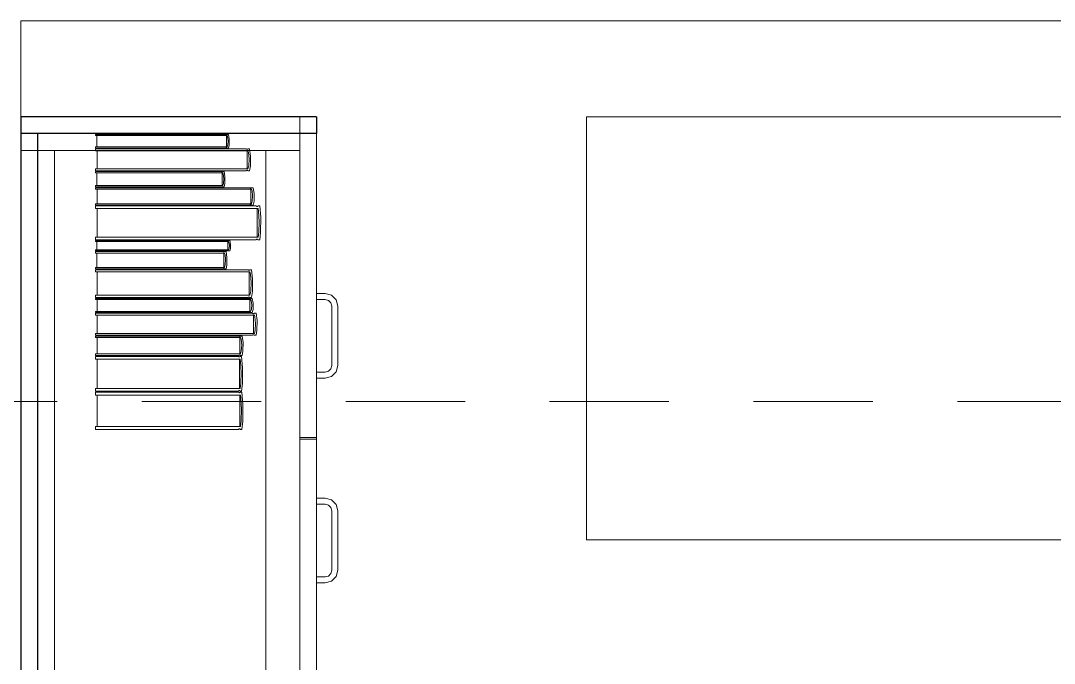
# Model space of a CAD drawing. Header units: inches. Extents: x -38 to 5698, y -33 to 92.
# Drawn here: x 104.82 to 106.042, y 16.59 to 17.35 of the extents above; entities that cross this region are included whole.
import ezdxf

# ---------------------------------------------------------------- set-up
doc = ezdxf.new("R2010")
doc.units = ezdxf.units.IN
doc.header["$MEASUREMENT"] = 0
doc.set_wipeout_variables(frame=1)
doc.linetypes.add('Hidden Line', pattern=[0.195611, 0.141111, -0.0545])
doc.linetypes.add('Wipeout_Contour', pattern=[1, 0, -1])
for name, color, linetype in [('02 _ ARQ _ ZON _ Espacio.3D', 7, 'Continuous'), ('08 _ STR _ EXT _ 09 Vigas', 7, 'Continuous'), ('Interior - Mobiliario', 7, 'Continuous')]:
    doc.layers.add(name, color=color, linetype=linetype)

msp = doc.modelspace()

# ---------------------------------------------------------------- linework, layer by layer
at = {"layer": '02 _ ARQ _ ZON _ Espacio.3D', "color": 254, "linetype": 'Continuous', "lineweight": 0, "flags": 128}
msp.add_lwpolyline([(104.8201, 17.35), (104.8201, 6.45), (117.6487, 6.4499), (117.6487, 7.7), (117.7931, 7.7), (117.793, 6.45), (122.1232, 6.45), (122.1232, 7.7), (122.57, 7.7), (122.57, 16.9), (122.57, 17.4), (116.67, 17.4), (116.67, 16.9), (116.07, 16.9), (116.07, 16.2999), (115.57, 16.2999), (115.57, 17.4), (112.57, 17.4), (112.57, 16.0999), (108.57, 16.0998), (108.57, 17.35)], close=True, dxfattribs=at)
at = {"layer": 'Interior - Mobiliario', "color": 175, "linetype": 'Continuous', "lineweight": 13}
for p, q in [((104.8401, 17.2165), (104.8401, 15.7565)), ((105.1501, 17.2165), (104.8401, 17.2165)), ((105.1501, 15.7565), (105.1501, 17.2165)), ((105.0642, 17.2007), (104.9087, 17.2007)), ((104.9087, 17.2007), (104.9087, 17.1994)), ((104.9087, 17.1994), (105.0623, 17.1994)), ((105.0867, 17.1984), (104.9087, 17.1984)), ((104.9087, 17.1984), (104.9087, 17.1963)), ((105.0623, 17.1994), (105.0625, 17.1995)), ((105.0625, 17.1995), (105.0627, 17.1996)), ((105.0627, 17.1996), (105.0629, 17.1996)), ((105.0629, 17.1996), (105.0631, 17.1997)), ((105.0631, 17.1997), (105.0634, 17.1997)), ((105.0634, 17.1997), (105.0636, 17.1996)), ((105.0636, 17.1996), (105.0638, 17.1996)), ((105.0638, 17.1996), (105.064, 17.1995)), ((105.064, 17.1995), (105.0641, 17.1994)), ((105.0641, 17.1994), (105.0658, 17.1994)), ((105.0649, 17.2031), (105.0642, 17.2007)), ((105.0653, 17.2081), (105.0649, 17.2031)), ((105.0658, 17.1994), (105.0667, 17.2029)), ((105.0667, 17.2029), (105.0668, 17.2101)), ((105.0868, 17.1983), (105.0867, 17.1984)), ((105.0871, 17.1981), (105.0868, 17.1983)), ((105.0887, 17.1984), (105.0886, 17.1983)), ((105.0907, 17.1984), (105.0887, 17.1984)), ((105.0919, 17.1898), (105.0907, 17.1984)), ((104.8601, 15.7765), (104.8601, 17.1965)), ((105.1101, 17.1965), (104.8601, 17.1965)), ((104.9087, 17.1963), (105.0889, 17.1963)), ((104.9106, 17.1963), (104.9106, 17.1748)), ((105.0873, 17.198), (105.0871, 17.1981)), ((105.0876, 17.198), (105.0873, 17.198)), ((105.0878, 17.198), (105.0876, 17.198)), ((105.0881, 17.198), (105.0878, 17.198)), ((105.088, 17.1748), (105.088, 17.1963)), ((105.0884, 17.1981), (105.0881, 17.198)), ((105.0886, 17.1983), (105.0884, 17.1981)), ((105.0889, 17.1963), (105.0894, 17.1944)), ((105.0894, 17.1944), (105.0902, 17.1865)), ((105.0902, 17.1865), (105.0897, 17.1786)), ((105.0917, 17.1784), (105.0919, 17.1898)), ((105.1501, 17.1965), (105.1101, 17.1965)), ((105.1101, 17.1965), (105.1101, 15.7765)), ((105.1501, 15.7765), (105.1501, 17.1965)), ((105.0889, 17.1748), (104.9087, 17.1748)), ((104.9087, 17.1748), (104.9087, 17.1727)), ((105.0897, 17.1786), (105.0889, 17.1748)), ((105.0907, 17.1727), (105.0917, 17.1784)), ((104.9087, 17.1727), (105.0867, 17.1727)), ((105.0574, 17.1717), (104.9087, 17.1717)), ((104.9087, 17.1717), (104.9087, 17.1703)), ((104.9087, 17.1703), (105.0592, 17.1703)), ((104.9103, 17.1703), (104.9103, 17.155)), ((105.0576, 17.1716), (105.0574, 17.1717)), ((105.0574, 17.1717), (105.0574, 17.1717)), ((105.0578, 17.1715), (105.0576, 17.1716)), ((105.0581, 17.1714), (105.0578, 17.1715)), ((105.0583, 17.1714), (105.0581, 17.1714)), ((105.0585, 17.1715), (105.0583, 17.1714)), ((105.0584, 17.155), (105.0584, 17.1703)), ((105.0587, 17.1715), (105.0585, 17.1715)), ((105.0589, 17.1716), (105.0587, 17.1715)), ((105.059, 17.1717), (105.0589, 17.1716)), ((105.0607, 17.1717), (105.059, 17.1717)), ((105.0592, 17.1703), (105.0596, 17.1689)), ((105.0596, 17.1689), (105.0603, 17.1633)), ((105.0603, 17.1633), (105.0599, 17.1577)), ((105.0617, 17.1657), (105.0607, 17.1717)), ((105.0615, 17.1575), (105.0617, 17.1657)), ((105.0867, 17.1727), (105.0869, 17.1729)), ((105.0869, 17.1729), (105.0871, 17.173)), ((105.0871, 17.173), (105.0874, 17.1731)), ((105.0874, 17.1731), (105.0876, 17.1732)), ((105.0876, 17.1732), (105.0879, 17.1732)), ((105.0879, 17.1732), (105.0882, 17.1731)), ((105.0882, 17.1731), (105.0884, 17.173)), ((105.0884, 17.173), (105.0886, 17.1728)), ((105.0886, 17.1728), (105.0887, 17.1727)), ((105.0887, 17.1727), (105.0907, 17.1727)), ((105.0592, 17.155), (104.9087, 17.155)), ((104.9087, 17.155), (104.9087, 17.1535)), ((104.9087, 17.1535), (105.0574, 17.1535)), ((105.0909, 17.1525), (104.9087, 17.1525)), ((104.9087, 17.1525), (104.9087, 17.1509)), ((104.9087, 17.1509), (105.0931, 17.1509)), ((104.9106, 17.1509), (104.9106, 17.1337)), ((105.0574, 17.1535), (105.0575, 17.1536)), ((105.0575, 17.1536), (105.0577, 17.1537)), ((105.0577, 17.1537), (105.0579, 17.1538)), ((105.0579, 17.1538), (105.0581, 17.1538)), ((105.0581, 17.1538), (105.0583, 17.1538)), ((105.0583, 17.1538), (105.0586, 17.1538)), ((105.0586, 17.1538), (105.0588, 17.1537)), ((105.0588, 17.1537), (105.059, 17.1536)), ((105.059, 17.1536), (105.059, 17.1535)), ((105.059, 17.1535), (105.0607, 17.1535)), ((105.0599, 17.1577), (105.0592, 17.155)), ((105.0607, 17.1535), (105.0615, 17.1575)), ((105.091, 17.1525), (105.0909, 17.1525)), ((105.0912, 17.1523), (105.091, 17.1525)), ((105.0915, 17.1523), (105.0912, 17.1523)), ((105.0918, 17.1522), (105.0915, 17.1523)), ((105.092, 17.1522), (105.0918, 17.1522)), ((105.0923, 17.1522), (105.092, 17.1522)), ((105.0922, 17.1337), (105.0922, 17.1509)), ((105.0926, 17.1523), (105.0923, 17.1522)), ((105.0928, 17.1524), (105.0926, 17.1523)), ((105.093, 17.1525), (105.0928, 17.1524)), ((105.095, 17.1525), (105.093, 17.1525)), ((105.0931, 17.1509), (105.0937, 17.1494)), ((105.0962, 17.1457), (105.095, 17.1525)), ((105.0937, 17.1494), (105.0944, 17.1431)), ((105.0944, 17.1431), (105.094, 17.1368)), ((105.096, 17.1366), (105.0962, 17.1457)), ((105.0931, 17.1337), (104.9087, 17.1337)), ((104.9087, 17.1337), (104.9087, 17.1321)), ((104.9087, 17.1321), (105.0909, 17.1321)), ((105.0985, 17.1311), (104.9087, 17.1311)), ((104.9087, 17.1311), (104.9087, 17.1279)), ((104.9087, 17.1279), (105.1008, 17.1279)), ((104.9107, 17.1279), (104.9107, 17.0942)), ((105.0909, 17.1321), (105.091, 17.1322)), ((105.091, 17.1322), (105.0913, 17.1323)), ((105.0913, 17.1323), (105.0915, 17.1324)), ((105.0915, 17.1324), (105.0918, 17.1324)), ((105.0918, 17.1324), (105.0921, 17.1324)), ((105.0921, 17.1324), (105.0924, 17.1324)), ((105.0924, 17.1324), (105.0926, 17.1323)), ((105.0926, 17.1323), (105.0929, 17.1322)), ((105.0929, 17.1322), (105.093, 17.1321)), ((105.093, 17.1321), (105.095, 17.1321)), ((105.094, 17.1368), (105.0931, 17.1337)), ((105.095, 17.1321), (105.096, 17.1366)), ((105.0986, 17.1309), (105.0985, 17.1311)), ((105.0988, 17.1307), (105.0986, 17.1309)), ((105.0991, 17.1305), (105.0988, 17.1307)), ((105.0994, 17.1304), (105.0991, 17.1305)), ((105.0997, 17.1304), (105.0994, 17.1304)), ((105.1, 17.1305), (105.0997, 17.1304)), ((105.0998, 17.0942), (105.0998, 17.1279)), ((105.1002, 17.1306), (105.1, 17.1305)), ((105.1005, 17.1309), (105.1002, 17.1306)), ((105.1006, 17.1311), (105.1005, 17.1309)), ((105.1027, 17.1311), (105.1006, 17.1311)), ((105.1008, 17.1279), (105.1014, 17.1249)), ((105.1041, 17.1177), (105.1027, 17.1311)), ((105.1014, 17.1249), (105.1022, 17.1126)), ((105.1038, 17.0998), (105.1041, 17.1177)), ((105.1022, 17.1126), (105.1017, 17.1002)), ((105.1008, 17.0942), (104.9087, 17.0942)), ((104.9087, 17.0942), (104.9087, 17.091)), ((104.9087, 17.091), (105.0985, 17.091)), ((105.0639, 17.09), (104.9087, 17.09)), ((104.9087, 17.09), (104.9087, 17.0891)), ((104.9087, 17.0891), (105.0658, 17.0891)), ((104.9103, 17.0891), (104.9103, 17.079)), ((105.064, 17.09), (105.0639, 17.09)), ((105.0642, 17.0899), (105.064, 17.09)), ((105.0644, 17.0899), (105.0642, 17.0899)), ((105.0646, 17.0898), (105.0644, 17.0899)), ((105.0649, 17.0898), (105.0646, 17.0898)), ((105.0651, 17.0899), (105.0649, 17.0898)), ((105.065, 17.079), (105.065, 17.0891)), ((105.0653, 17.0899), (105.0651, 17.0899)), ((105.0655, 17.09), (105.0653, 17.0899)), ((105.0656, 17.09), (105.0655, 17.09)), ((105.0674, 17.09), (105.0656, 17.09)), ((105.0658, 17.0891), (105.0662, 17.0882)), ((105.0684, 17.086), (105.0674, 17.09)), ((105.0985, 17.091), (105.0987, 17.0913)), ((105.0987, 17.0913), (105.0989, 17.0915)), ((105.0989, 17.0915), (105.0992, 17.0916)), ((105.0992, 17.0916), (105.0995, 17.0917)), ((105.0995, 17.0917), (105.0997, 17.0917)), ((105.0997, 17.0917), (105.1, 17.0916)), ((105.1, 17.0916), (105.1003, 17.0914)), ((105.1003, 17.0914), (105.1005, 17.0912)), ((105.1005, 17.0912), (105.1006, 17.091)), ((105.1006, 17.091), (105.1027, 17.091)), ((105.1017, 17.1002), (105.1008, 17.0942)), ((105.1027, 17.091), (105.1038, 17.0998)), ((105.0658, 17.079), (104.9087, 17.079)), ((104.9087, 17.079), (104.9087, 17.078)), ((104.9087, 17.078), (105.0639, 17.078)), ((105.0595, 17.077), (104.9087, 17.077)), ((104.9087, 17.077), (104.9087, 17.0754)), ((105.0596, 17.0769), (105.0595, 17.077)), ((105.0598, 17.0768), (105.0596, 17.0769)), ((105.06, 17.0767), (105.0598, 17.0768)), ((105.0602, 17.0767), (105.06, 17.0767)), ((105.0604, 17.0767), (105.0602, 17.0767)), ((105.0606, 17.0767), (105.0604, 17.0767)), ((105.0609, 17.0768), (105.0606, 17.0767)), ((105.0611, 17.0769), (105.0609, 17.0768)), ((105.0612, 17.077), (105.0611, 17.0769)), ((105.0629, 17.077), (105.0612, 17.077)), ((105.0639, 17.0702), (105.0629, 17.077)), ((105.0639, 17.078), (105.064, 17.0781)), ((105.064, 17.0781), (105.0642, 17.0781)), ((105.0642, 17.0781), (105.0644, 17.0782)), ((105.0644, 17.0782), (105.0647, 17.0782)), ((105.0647, 17.0782), (105.0649, 17.0782)), ((105.0649, 17.0782), (105.0651, 17.0782)), ((105.0651, 17.0782), (105.0654, 17.0781)), ((105.0654, 17.0781), (105.0656, 17.078)), ((105.0656, 17.078), (105.0656, 17.078)), ((105.0656, 17.078), (105.0674, 17.078)), ((105.0665, 17.0808), (105.0658, 17.079)), ((105.0662, 17.0882), (105.0669, 17.0845)), ((105.0669, 17.0845), (105.0665, 17.0808)), ((105.0674, 17.078), (105.0682, 17.0806)), ((105.0682, 17.0806), (105.0684, 17.086)), ((104.9087, 17.0754), (105.0613, 17.0754)), ((104.9103, 17.0754), (104.9103, 17.0583)), ((105.0605, 17.0583), (105.0605, 17.0754)), ((105.0613, 17.0754), (105.0618, 17.0738)), ((105.0618, 17.0738), (105.0624, 17.0676)), ((105.0624, 17.0676), (105.062, 17.0613)), ((105.0637, 17.0611), (105.0639, 17.0702)), ((105.0613, 17.0583), (104.9087, 17.0583)), ((104.9087, 17.0583), (104.9087, 17.0566)), ((104.9087, 17.0566), (105.0595, 17.0566)), ((105.089, 17.0556), (104.9087, 17.0556)), ((104.9087, 17.0556), (104.9087, 17.053)), ((104.9087, 17.053), (105.0912, 17.053)), ((104.9106, 17.053), (104.9106, 17.0254)), ((105.0595, 17.0566), (105.0596, 17.0567)), ((105.0596, 17.0567), (105.0598, 17.0568)), ((105.0598, 17.0568), (105.06, 17.0569)), ((105.06, 17.0569), (105.0602, 17.057)), ((105.0602, 17.057), (105.0605, 17.057)), ((105.0605, 17.057), (105.0607, 17.0569)), ((105.0607, 17.0569), (105.0609, 17.0568)), ((105.0609, 17.0568), (105.0611, 17.0567)), ((105.0611, 17.0567), (105.0612, 17.0566)), ((105.0612, 17.0566), (105.0629, 17.0566)), ((105.062, 17.0613), (105.0613, 17.0583)), ((105.0629, 17.0566), (105.0637, 17.0611)), ((105.0891, 17.0555), (105.089, 17.0556)), ((105.0894, 17.0553), (105.0891, 17.0555)), ((105.0896, 17.0552), (105.0894, 17.0553)), ((105.0899, 17.0551), (105.0896, 17.0552)), ((105.0902, 17.0551), (105.0899, 17.0551)), ((105.0904, 17.0551), (105.0902, 17.0551)), ((105.0903, 17.0254), (105.0903, 17.053)), ((105.0907, 17.0553), (105.0904, 17.0551)), ((105.0909, 17.0554), (105.0907, 17.0553)), ((105.0911, 17.0556), (105.0909, 17.0554)), ((105.0931, 17.0556), (105.0911, 17.0556)), ((105.0912, 17.053), (105.0918, 17.0505)), ((105.0943, 17.0447), (105.0931, 17.0556)), ((105.0918, 17.0505), (105.0926, 17.0405)), ((105.0926, 17.0405), (105.0921, 17.0304)), ((105.0941, 17.03), (105.0943, 17.0447)), ((105.0921, 17.0304), (105.0912, 17.0254)), ((105.0931, 17.0228), (105.0941, 17.03)), ((105.1801, 17.0275), (105.1701, 17.0275)), ((105.1701, 17.0275), (105.1701, 17.0205)), ((105.1876, 17.0255), (105.1801, 17.0275)), ((105.0912, 17.0254), (104.9087, 17.0254)), ((104.9087, 17.0254), (104.9087, 17.0228)), ((104.9087, 17.0228), (105.089, 17.0228)), ((105.0898, 17.0218), (104.9087, 17.0218)), ((104.9087, 17.0218), (104.9087, 17.0205)), ((104.9087, 17.0205), (105.092, 17.0205)), ((104.9106, 17.0205), (104.9106, 17.0064)), ((105.089, 17.0228), (105.0892, 17.023)), ((105.0892, 17.023), (105.0894, 17.0232)), ((105.0894, 17.0232), (105.0897, 17.0233)), ((105.0897, 17.0233), (105.0899, 17.0234)), ((105.0899, 17.0218), (105.0898, 17.0218)), ((105.0899, 17.0234), (105.0902, 17.0234)), ((105.0902, 17.0217), (105.0899, 17.0218)), ((105.0902, 17.0234), (105.0905, 17.0233)), ((105.0904, 17.0216), (105.0902, 17.0217)), ((105.0907, 17.0215), (105.0904, 17.0216)), ((105.0905, 17.0233), (105.0907, 17.0232)), ((105.0907, 17.0232), (105.091, 17.023)), ((105.091, 17.0215), (105.0907, 17.0215)), ((105.091, 17.023), (105.0911, 17.0228)), ((105.0912, 17.0216), (105.091, 17.0215)), ((105.0911, 17.0228), (105.0931, 17.0228)), ((105.0911, 17.0064), (105.0911, 17.0205)), ((105.0915, 17.0216), (105.0912, 17.0216)), ((105.0917, 17.0217), (105.0915, 17.0216)), ((105.0919, 17.0218), (105.0917, 17.0217)), ((105.0939, 17.0218), (105.0919, 17.0218)), ((105.092, 17.0205), (105.0926, 17.0192)), ((105.0926, 17.0192), (105.0934, 17.0141)), ((105.0951, 17.0162), (105.0939, 17.0218)), ((105.0949, 17.0087), (105.0951, 17.0162)), ((105.1701, 17.0205), (105.1801, 17.0205)), ((105.1801, 17.0205), (105.1841, 17.0194)), ((105.1841, 17.0194), (105.187, 17.0165)), ((105.187, 17.0165), (105.1881, 17.0125)), ((105.1931, 17.02), (105.1876, 17.0255)), ((105.1951, 17.0125), (105.1931, 17.02)), ((105.092, 17.0064), (104.9087, 17.0064)), ((104.9087, 17.0064), (104.9087, 17.0051)), ((104.9087, 17.0051), (105.0898, 17.0051)), ((105.0943, 17.0041), (104.9087, 17.0041)), ((104.9087, 17.0041), (104.9087, 17.002)), ((105.0898, 17.0051), (105.09, 17.0051)), ((105.09, 17.0051), (105.0902, 17.0052)), ((105.0902, 17.0052), (105.0905, 17.0053)), ((105.0905, 17.0053), (105.0908, 17.0053)), ((105.0908, 17.0053), (105.091, 17.0053)), ((105.091, 17.0053), (105.0913, 17.0053)), ((105.0913, 17.0053), (105.0915, 17.0052)), ((105.0915, 17.0052), (105.0918, 17.0051)), ((105.0918, 17.0051), (105.0919, 17.0051)), ((105.0919, 17.0051), (105.0939, 17.0051)), ((105.0929, 17.0089), (105.092, 17.0064)), ((105.0934, 17.0141), (105.0929, 17.0089)), ((105.0939, 17.0051), (105.0949, 17.0087)), ((105.0944, 17.004), (105.0943, 17.0041)), ((105.0946, 17.0038), (105.0944, 17.004)), ((105.0949, 17.0037), (105.0946, 17.0038)), ((105.0952, 17.0036), (105.0949, 17.0037)), ((105.0954, 17.0036), (105.0952, 17.0036)), ((105.0957, 17.0037), (105.0954, 17.0036)), ((105.096, 17.0038), (105.0957, 17.0037)), ((105.0962, 17.0039), (105.096, 17.0038)), ((105.0964, 17.0041), (105.0962, 17.0039)), ((105.0984, 17.0041), (105.0964, 17.0041)), ((105.0997, 16.9955), (105.0984, 17.0041)), ((105.1881, 17.0125), (105.1881, 16.9425)), ((105.1951, 16.9425), (105.1951, 17.0125)), ((104.9087, 17.002), (105.0965, 17.002)), ((104.9106, 17.002), (104.9106, 16.9804)), ((105.0956, 16.9804), (105.0956, 17.002)), ((105.0965, 17.002), (105.0971, 17)), ((105.0971, 17), (105.0979, 16.9922)), ((105.0979, 16.9922), (105.0974, 16.9842)), ((105.0995, 16.984), (105.0997, 16.9955)), ((105.0965, 16.9804), (104.9087, 16.9804)), ((104.9087, 16.9804), (104.9087, 16.9783)), ((104.9087, 16.9783), (105.0943, 16.9783)), ((105.0943, 16.9783), (105.0944, 16.9785)), ((105.0944, 16.9785), (105.0947, 16.9786)), ((105.0947, 16.9786), (105.0949, 16.9787)), ((105.0949, 16.9787), (105.0952, 16.9787)), ((105.0952, 16.9787), (105.0955, 16.9787)), ((105.0955, 16.9787), (105.0958, 16.9787)), ((105.0958, 16.9787), (105.096, 16.9786)), ((105.096, 16.9786), (105.0963, 16.9784)), ((105.0963, 16.9784), (105.0964, 16.9783)), ((105.0964, 16.9783), (105.0984, 16.9783)), ((105.0974, 16.9842), (105.0965, 16.9804)), ((105.0984, 16.9783), (105.0995, 16.984)), ((105.0781, 16.9773), (104.9087, 16.9773)), ((104.9087, 16.9773), (104.9087, 16.9755)), ((104.9087, 16.9755), (105.0802, 16.9755)), ((104.9105, 16.9755), (104.9105, 16.9561)), ((105.0782, 16.9772), (105.0781, 16.9773)), ((105.0785, 16.9771), (105.0782, 16.9772)), ((105.0787, 16.977), (105.0785, 16.9771)), ((105.0789, 16.9769), (105.0787, 16.977)), ((105.0792, 16.9769), (105.0789, 16.9769)), ((105.0795, 16.977), (105.0792, 16.9769)), ((105.0793, 16.9561), (105.0793, 16.9755)), ((105.0797, 16.9771), (105.0795, 16.977)), ((105.0799, 16.9772), (105.0797, 16.9771)), ((105.0801, 16.9773), (105.0799, 16.9772)), ((105.0819, 16.9773), (105.0801, 16.9773)), ((105.0802, 16.9755), (105.0807, 16.9737)), ((105.0807, 16.9737), (105.0815, 16.9666)), ((105.0815, 16.9666), (105.081, 16.9595)), ((105.0831, 16.9696), (105.0819, 16.9773)), ((105.0829, 16.9593), (105.0831, 16.9696)), ((105.0802, 16.9561), (104.9087, 16.9561)), ((104.9087, 16.9561), (104.9087, 16.9542)), ((104.9087, 16.9542), (105.0781, 16.9542)), ((105.0781, 16.9542), (105.0783, 16.9543)), ((105.0783, 16.9543), (105.0785, 16.9545)), ((105.0785, 16.9545), (105.0788, 16.9546)), ((105.0788, 16.9546), (105.079, 16.9546)), ((105.079, 16.9546), (105.0793, 16.9546)), ((105.0793, 16.9546), (105.0795, 16.9546)), ((105.0795, 16.9546), (105.0797, 16.9545)), ((105.0797, 16.9545), (105.08, 16.9543)), ((105.08, 16.9543), (105.0801, 16.9542)), ((105.0801, 16.9542), (105.0819, 16.9542)), ((105.081, 16.9595), (105.0802, 16.9561)), ((105.0819, 16.9542), (105.0829, 16.9593)), ((105.0776, 16.9532), (104.9087, 16.9532)), ((104.9087, 16.9532), (104.9087, 16.9499)), ((104.9087, 16.9499), (105.0796, 16.9499)), ((104.9105, 16.9499), (104.9105, 16.9154)), ((105.0777, 16.9531), (105.0776, 16.9532)), ((105.0779, 16.9528), (105.0777, 16.9531)), ((105.0781, 16.9526), (105.0779, 16.9528)), ((105.0784, 16.9525), (105.0781, 16.9526)), ((105.0786, 16.9525), (105.0784, 16.9525)), ((105.0789, 16.9526), (105.0786, 16.9525)), ((105.0788, 16.9154), (105.0788, 16.9499)), ((105.0791, 16.9528), (105.0789, 16.9526)), ((105.0793, 16.953), (105.0791, 16.9528)), ((105.0795, 16.9532), (105.0793, 16.953)), ((105.0814, 16.9532), (105.0795, 16.9532)), ((105.0796, 16.9499), (105.0801, 16.9468)), ((105.0801, 16.9468), (105.0809, 16.9342)), ((105.0825, 16.9395), (105.0814, 16.9532)), ((105.1881, 16.9425), (105.187, 16.9385)), ((105.1931, 16.935), (105.1951, 16.9425)), ((105.0809, 16.9342), (105.0804, 16.9215)), ((105.0823, 16.9211), (105.0825, 16.9395)), ((105.1701, 16.9345), (105.1701, 16.9275)), ((105.1801, 16.9345), (105.1701, 16.9345)), ((105.1841, 16.9356), (105.1801, 16.9345)), ((105.1801, 16.9275), (105.1876, 16.9295)), ((105.187, 16.9385), (105.1841, 16.9356)), ((105.1876, 16.9295), (105.1931, 16.935)), ((105.0804, 16.9215), (105.0796, 16.9154)), ((105.0814, 16.9121), (105.0823, 16.9211)), ((105.1701, 16.9275), (105.1801, 16.9275)), ((105.0796, 16.9154), (104.9087, 16.9154)), ((104.9087, 16.9154), (104.9087, 16.9121)), ((104.9087, 16.9121), (105.0776, 16.9121)), ((105.0779, 16.9111), (104.9087, 16.9111)), ((104.9087, 16.9111), (104.9087, 16.9075)), ((104.9087, 16.9075), (105.08, 16.9075)), ((104.9105, 16.9075), (104.9105, 16.8704)), ((105.0776, 16.9121), (105.0777, 16.9123)), ((105.0777, 16.9123), (105.0779, 16.9125)), ((105.0779, 16.9125), (105.0782, 16.9127)), ((105.078, 16.9109), (105.0779, 16.9111)), ((105.0782, 16.9106), (105.078, 16.9109)), ((105.0782, 16.9127), (105.0784, 16.9128)), ((105.0785, 16.9104), (105.0782, 16.9106)), ((105.0784, 16.9128), (105.0787, 16.9127)), ((105.0787, 16.9103), (105.0785, 16.9104)), ((105.0787, 16.9127), (105.0789, 16.9127)), ((105.079, 16.9103), (105.0787, 16.9103)), ((105.0789, 16.9127), (105.0792, 16.9125)), ((105.0792, 16.9104), (105.079, 16.9103)), ((105.0791, 16.8704), (105.0791, 16.9075)), ((105.0792, 16.9125), (105.0794, 16.9122)), ((105.0795, 16.9106), (105.0792, 16.9104)), ((105.0794, 16.9122), (105.0795, 16.9121)), ((105.0795, 16.9121), (105.0814, 16.9121)), ((105.0797, 16.9108), (105.0795, 16.9106)), ((105.0798, 16.9111), (105.0797, 16.9108)), ((105.0817, 16.9111), (105.0798, 16.9111)), ((105.08, 16.9075), (105.0805, 16.9042)), ((105.0829, 16.8963), (105.0817, 16.9111)), ((105.0805, 16.9042), (105.0812, 16.8906)), ((105.0827, 16.8766), (105.0829, 16.8963)), ((105.0812, 16.8906), (105.0808, 16.877)), ((105.08, 16.8704), (104.9087, 16.8704)), ((104.9087, 16.8704), (104.9087, 16.8669)), ((105.0808, 16.877), (105.08, 16.8704)), ((105.0817, 16.8669), (105.0827, 16.8766)), ((104.9087, 16.8669), (105.0779, 16.8669)), ((105.0779, 16.8669), (105.0781, 16.8671)), ((105.0781, 16.8671), (105.0783, 16.8674)), ((105.0783, 16.8674), (105.0785, 16.8675)), ((105.0785, 16.8675), (105.0788, 16.8676)), ((105.0788, 16.8676), (105.079, 16.8676)), ((105.079, 16.8676), (105.0793, 16.8675)), ((105.0793, 16.8675), (105.0795, 16.8673)), ((105.0795, 16.8673), (105.0797, 16.8671)), ((105.0797, 16.8671), (105.0798, 16.8669)), ((105.0798, 16.8669), (105.0817, 16.8669)), ((105.1701, 16.8575), (105.1501, 16.8575)), ((105.1501, 16.4965), (105.1501, 16.8555)), ((105.1701, 16.8555), (105.1501, 16.8555)), ((105.1701, 16.4965), (105.1701, 16.8555)), ((105.1701, 16.7855), (105.1801, 16.7855)), ((105.1701, 16.7785), (105.1701, 16.7855)), ((105.1801, 16.7855), (105.1876, 16.7835)), ((105.1876, 16.7835), (105.1931, 16.778)), ((105.1801, 16.7785), (105.1701, 16.7785)), ((105.1841, 16.7774), (105.1801, 16.7785)), ((105.187, 16.7745), (105.1841, 16.7774)), ((105.1881, 16.7705), (105.187, 16.7745)), ((105.1881, 16.7005), (105.1881, 16.7705)), ((105.1931, 16.778), (105.1951, 16.7705)), ((105.1951, 16.7705), (105.1951, 16.7005)), ((105.187, 16.6965), (105.1881, 16.7005)), ((105.1951, 16.7005), (105.1931, 16.693)), ((105.1701, 16.6925), (105.1801, 16.6925)), ((105.1701, 16.6855), (105.1701, 16.6925)), ((105.1801, 16.6855), (105.1701, 16.6855)), ((105.1801, 16.6925), (105.1841, 16.6936)), ((105.1876, 16.6875), (105.1801, 16.6855)), ((105.1841, 16.6936), (105.187, 16.6965)), ((105.1931, 16.693), (105.1876, 16.6875))]:
    msp.add_line(p, q, dxfattribs=at)
at = {"layer": 'Interior - Mobiliario', "color": 175, "linetype": 'Continuous', "lineweight": 13, "flags": 128}
msp.add_lwpolyline([(106.7891, 17.2365), (106.7891, 15.7365), (106.1891, 15.7365), (106.1891, 16.7365), (105.4891, 16.7365), (105.4891, 17.2365)], close=True, dxfattribs=at)

# ---------------------------------------------------------------- next in the draw order: wipeouts: each hides what was drawn before it
at = {"color": 254, "linetype": 'Wipeout_Contour', "lineweight": 0, "ltscale": 3266.224049}
msp.add_wipeout([(104.8401, 15.7565), (104.8401, 17.2165), (104.8201, 17.2165), (104.8201, 15.7565)], dxfattribs=at).dxf.layer = 'Interior - Mobiliario'

# ---------------------------------------------------------------- next in the draw order: linework, layer by layer
at = {"layer": '08 _ STR _ EXT _ 09 Vigas', "color": 251, "linetype": 'Hidden Line', "lineweight": 13}
msp.add_line((102.07, 16.9), (108.57, 16.9), dxfattribs=at)
at = {"layer": 'Interior - Mobiliario', "color": 175, "linetype": 'Continuous', "lineweight": 30}
for p, q in [((104.8401, 17.2165), (104.8201, 17.2165)), ((104.8201, 17.2165), (104.8201, 15.7565)), ((104.8401, 17.2165), (104.8401, 15.7565))]:
    msp.add_line(p, q, dxfattribs=at)
at = {"layer": 'Interior - Mobiliario', "color": 175, "linetype": 'Continuous', "lineweight": 13}
for p, q in [((104.8201, 17.2165), (104.8201, 15.7565)), ((104.8401, 17.2165), (104.8201, 17.2165)), ((104.8401, 15.7565), (104.8401, 17.2165)), ((104.8201, 17.1965), (104.8201, 15.7765)), ((104.8601, 17.1965), (104.8201, 17.1965))]:
    msp.add_line(p, q, dxfattribs=at)

# ---------------------------------------------------------------- next in the draw order: wipeouts: each hides what was drawn before it
at = {"color": 254, "linetype": 'Wipeout_Contour', "lineweight": 0, "ltscale": 3266.943729}
msp.add_wipeout([(105.1701, 17.2165), (105.1701, 17.2365), (104.8201, 17.2365), (104.8201, 17.2165)], dxfattribs=at).dxf.layer = 'Interior - Mobiliario'

# ---------------------------------------------------------------- next in the draw order: linework, layer by layer
at = {"layer": 'Interior - Mobiliario', "color": 175, "linetype": 'Continuous', "lineweight": 30}
for p, q in [((105.1701, 17.2365), (104.8201, 17.2365)), ((104.8201, 17.2365), (104.8201, 17.2165)), ((105.1701, 17.2365), (105.1701, 17.2165)), ((105.1701, 17.2165), (104.8201, 17.2165))]:
    msp.add_line(p, q, dxfattribs=at)
at = {"layer": 'Interior - Mobiliario', "color": 175, "linetype": 'Continuous', "lineweight": 13}
for p, q in [((104.8201, 17.2365), (104.8201, 17.2165)), ((105.1701, 17.2365), (104.8201, 17.2365)), ((104.8201, 17.2365), (104.8201, 17.1965)), ((105.1501, 17.2365), (104.8201, 17.2365)), ((104.8201, 15.7365), (104.8201, 17.2365)), ((104.8201, 17.2365), (105.1701, 17.2365)), ((105.1501, 17.1965), (105.1501, 17.2365)), ((105.1701, 17.2165), (105.1701, 17.2365)), ((105.1701, 17.2365), (105.1701, 15.7365)), ((104.8201, 17.2165), (105.1701, 17.2165)), ((104.8201, 17.2165), (104.8201, 15.7565)), ((105.1701, 17.2165), (104.8201, 17.2165)), ((104.8401, 17.2165), (104.8401, 15.7565)), ((105.1701, 17.2165), (104.8401, 17.2165)), ((104.8401, 17.2165), (104.8401, 15.7565)), ((105.1501, 17.2165), (104.8401, 17.2165)), ((104.8401, 17.2165), (104.8401, 15.7565)), ((105.1501, 17.2165), (104.8401, 17.2165)), ((105.0623, 17.2155), (104.9087, 17.2155)), ((104.9087, 17.2155), (104.9087, 17.2142)), ((104.9087, 17.2142), (105.0642, 17.2142)), ((104.9103, 17.2142), (104.9103, 17.2007)), ((105.0624, 17.2154), (105.0623, 17.2155)), ((105.0626, 17.2153), (105.0624, 17.2154)), ((105.0628, 17.2153), (105.0626, 17.2153)), ((105.0631, 17.2152), (105.0628, 17.2153)), ((105.0633, 17.2152), (105.0631, 17.2152)), ((105.0635, 17.2153), (105.0633, 17.2152)), ((105.0634, 17.2007), (105.0634, 17.2142)), ((105.0638, 17.2153), (105.0635, 17.2153)), ((105.064, 17.2154), (105.0638, 17.2153)), ((105.0641, 17.2155), (105.064, 17.2154)), ((105.0658, 17.2155), (105.0641, 17.2155)), ((105.0642, 17.2142), (105.0647, 17.213)), ((105.0647, 17.213), (105.0653, 17.2081)), ((105.0668, 17.2101), (105.0658, 17.2155)), ((105.1501, 15.7565), (105.1501, 17.2165)), ((105.1501, 15.7565), (105.1501, 17.2165)), ((105.1501, 17.2165), (105.1501, 16.8575)), ((105.1701, 17.2165), (105.1501, 17.2165)), ((105.1701, 15.7565), (105.1701, 17.2165)), ((105.1701, 15.7565), (105.1701, 17.2165)), ((105.1701, 17.2165), (105.1701, 16.8575))]:
    msp.add_line(p, q, dxfattribs=at)

doc.saveas('drawing.dxf')
